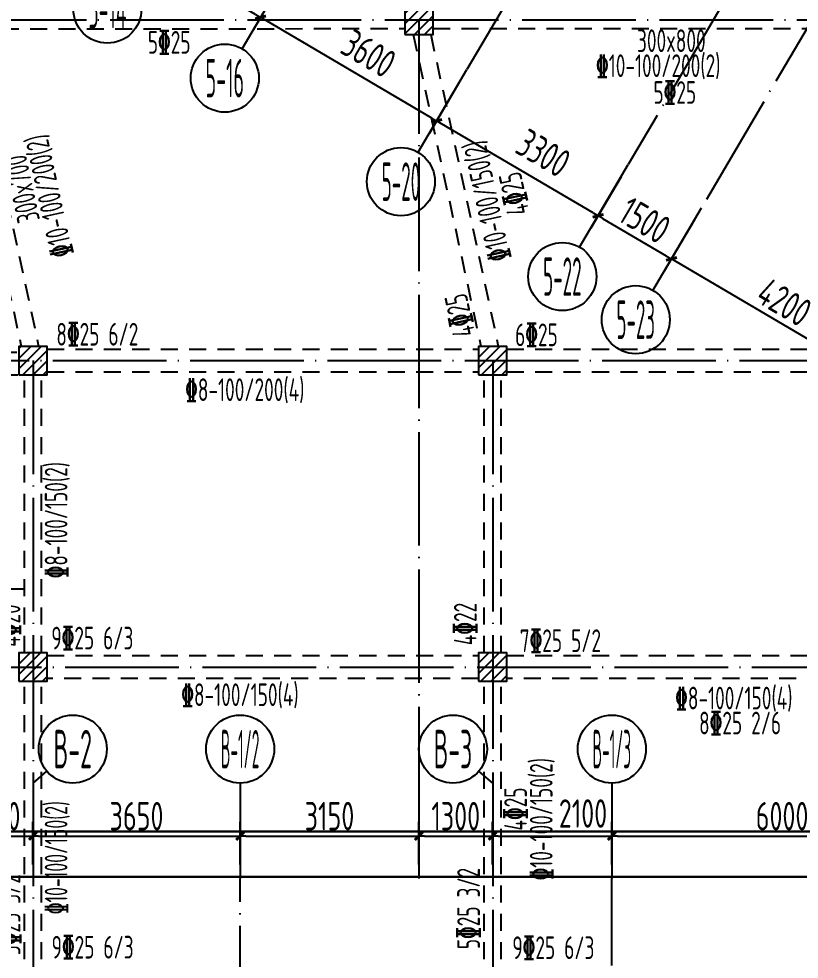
# Model space of a CAD drawing. Header units: millimetres. Extents: x 64473 to 386235, y 427387 to 703525.
# Drawn here: x 202196 to 215947, y 583845 to 600420 of the extents above; entities that cross this region are included whole.
import ezdxf
from ezdxf.enums import TextEntityAlignment as Align

# ---------------------------------------------------------------- set-up
doc = ezdxf.new("R2010")
doc.units = ezdxf.units.MM
doc.header["$LTSCALE"] = 100
doc.header["$PDMODE"] = 35
doc.header["$PDSIZE"] = 200
doc.linetypes.add('3', pattern=[5, 3, -2])
doc.linetypes.add('DOTE', pattern=[2.42, 2, -0.2, 0.02, -0.2])
for name, color, linetype in [('B-TEXT', 7, 'Continuous'), ('COLU', 7, 'Continuous'), ('h后浇带', 51, 'Continuous'), ('h斜线-柱', 7, 'Continuous'), ('L-AXIS', 3, 'Continuous'), ('L-dote', 253, 'DOTE'), ('垂直标注', 31, 'Continuous'), ('垂直钢筋', 27, 'Continuous'), ('梁虚线', 4, '3'), ('水平钢筋', 30, 'Continuous')]:
    doc.layers.add(name, color=color, linetype=linetype)
doc.styles.add('_TCH_AXIS', font='tssdeng.shx', dxfattribs={"width": 0.7, "bigfont": 'tssdchn.shx'})
doc.styles.add('COMPLEX', font='tssdeng.shx', dxfattribs={"width": 0.7, "bigfont": 'tssdchn.shx'})
doc.styles.get("Standard").update_dxf_attribs({"font": 'tssdeng.shx', "width": 0.7, "bigfont": 'tssdchn.shx'})
doc.styles.add('TSSD_Dimension', font='Tssdeng.shx', dxfattribs={"width": 0.7, "bigfont": 'tssdchn.shx'})
doc.dimstyles.new('TSSD_100_100$0', dxfattribs={"dimtxt": 300, "dimasz": 100, "dimexe": 250, "dimexo": 250, "dimgap": 100, "dimtad": 1, "dimdec": 0, "dimzin": 0, "dimdsep": 46, "dimtxsty": 'TSSD_Dimension', "dimblk": '_tsdbk', "dimblk1": '_tsdbk', "dimblk2": '_tsdbk', "dimsah": 1, "dimcen": 0, "dimclrt": 7, "dimadec": 0, "dimazin": 0, "dimtfac": 1, "dimtdec": 0, "dimtix": 1, "dimtmove": 2, "dimatfit": 3, "dimldrblk": '_tsdbk', "dimfxl": 1, "dimtolj": 1, "dimtzin": 0, "dimarcsym": 0})
pattern_1 = [(45, (-467527.32, -323147.44), (-89.802561, 89.802561), [])]

# ---------------------------------------------------------------- blocks, each defined once
blk = doc.blocks.new('_tsdbk')
blk.add_line((-1, 0), (0, 0))
at = {"const_width": 0.5}
blk.add_lwpolyline([(-0.7, -0.7), (0.7, 0.7)], dxfattribs=at)
blk = doc.blocks.new('*D210')
at = {"layer": 'Defpoints', "color": 0}
for p in [(210546, 586016), (209246, 585265), (210546, 585265)]:
    blk.add_point(p, dxfattribs=at)
at = {"layer": 'L-AXIS', "color": 0, "lineweight": -2}
for p, q in [((209246, 585515), (209246, 586266)), ((210546, 585515), (210546, 586266)), ((209346, 586016), (210446, 586016))]:
    blk.add_line(p, q, dxfattribs=at)
at = {"layer": 'L-AXIS', "color": 0, "lineweight": -2, "xscale": 100, "yscale": 100, "zscale": 100, "rotation": 180}
blk.add_blockref('_tsdbk', (209246, 586016), dxfattribs=at)
at = {"layer": 'L-AXIS', "color": 0, "lineweight": -2, "xscale": 100, "yscale": 100, "zscale": 100}
blk.add_blockref('_tsdbk', (210546, 586016), dxfattribs=at)
at = {"layer": 'L-AXIS', "color": 7, "insert": (209896, 586366), "char_height": 500, "attachment_point": 5, "style": 'TSSD_Dimension'}
blk.add_mtext('\\A1;1300', dxfattribs=at)
blk = doc.blocks.new('*D213')
at = {"layer": 'Defpoints', "color": 0}
for p in [(206987, 601348), (206456, 600445), (210090, 599524)]:
    blk.add_point(p, dxfattribs=at)
at = {"layer": 'L-AXIS', "color": 0, "lineweight": -2}
for p, q in [((206860, 601133), (206329, 600230)), ((209473, 598671), (206542, 600394)), ((209963, 599308), (209432, 598405))]:
    blk.add_line(p, q, dxfattribs=at)
at = {"layer": 'L-AXIS', "color": 0, "lineweight": -2, "xscale": 100, "yscale": 100, "zscale": 100}
for p, rotation in [((206456, 600445), 149.5453717276177), ((209559, 598620), 329.5453717276177)]:
    blk.add_blockref('_tsdbk', p, dxfattribs=dict(at, rotation=rotation))
at = {"layer": 'L-AXIS', "color": 7, "insert": (208362, 599810), "char_height": 500, "attachment_point": 5, "rotation": 329.5454, "style": 'TSSD_Dimension'}
blk.add_mtext('\\A1;3600', dxfattribs=at)
blk = doc.blocks.new('*D228')
at = {"layer": 'Defpoints', "color": 0}
for p in [(202446, 586016), (201146, 585265), (202446, 585265)]:
    blk.add_point(p, dxfattribs=at)
at = {"layer": 'L-AXIS', "color": 0, "lineweight": -2}
for p, q in [((201146, 585515), (201146, 586266)), ((202446, 585515), (202446, 586266)), ((201246, 586016), (202346, 586016))]:
    blk.add_line(p, q, dxfattribs=at)
at = {"layer": 'L-AXIS', "color": 0, "lineweight": -2, "xscale": 100, "yscale": 100, "zscale": 100, "rotation": 180}
blk.add_blockref('_tsdbk', (201146, 586016), dxfattribs=at)
at = {"layer": 'L-AXIS', "color": 0, "lineweight": -2, "xscale": 100, "yscale": 100, "zscale": 100}
blk.add_blockref('_tsdbk', (202446, 586016), dxfattribs=at)
at = {"layer": 'L-AXIS', "color": 7, "insert": (201796, 586366), "char_height": 500, "attachment_point": 5, "style": 'TSSD_Dimension'}
blk.add_mtext('\\A1;1300', dxfattribs=at)
blk = doc.blocks.new('*D230')
at = {"layer": 'Defpoints', "color": 0}
for p in [(209246, 586016), (206096, 585265), (209246, 585265)]:
    blk.add_point(p, dxfattribs=at)
at = {"layer": 'L-AXIS', "color": 0, "lineweight": -2}
for p, q in [((206096, 585515), (206096, 586266)), ((209246, 585515), (209246, 586266)), ((206196, 586016), (209146, 586016))]:
    blk.add_line(p, q, dxfattribs=at)
at = {"layer": 'L-AXIS', "color": 0, "lineweight": -2, "xscale": 100, "yscale": 100, "zscale": 100, "rotation": 180}
blk.add_blockref('_tsdbk', (206096, 586016), dxfattribs=at)
at = {"layer": 'L-AXIS', "color": 0, "lineweight": -2, "xscale": 100, "yscale": 100, "zscale": 100}
blk.add_blockref('_tsdbk', (209246, 586016), dxfattribs=at)
at = {"layer": 'L-AXIS', "color": 7, "insert": (207671, 586366), "char_height": 500, "attachment_point": 5, "style": 'TSSD_Dimension'}
blk.add_mtext('\\A1;3150', dxfattribs=at)
blk = doc.blocks.new('*D231')
at = {"layer": 'Defpoints', "color": 0}
for p in [(206096, 586016), (202446, 585265), (206096, 585265)]:
    blk.add_point(p, dxfattribs=at)
at = {"layer": 'L-AXIS', "color": 0, "lineweight": -2}
for p, q in [((202446, 585515), (202446, 586266)), ((206096, 585515), (206096, 586266)), ((202546, 586016), (205996, 586016))]:
    blk.add_line(p, q, dxfattribs=at)
at = {"layer": 'L-AXIS', "color": 0, "lineweight": -2, "xscale": 100, "yscale": 100, "zscale": 100, "rotation": 180}
blk.add_blockref('_tsdbk', (202446, 586016), dxfattribs=at)
at = {"layer": 'L-AXIS', "color": 0, "lineweight": -2, "xscale": 100, "yscale": 100, "zscale": 100}
blk.add_blockref('_tsdbk', (206096, 586016), dxfattribs=at)
at = {"layer": 'L-AXIS', "color": 7, "insert": (204271, 586366), "char_height": 500, "attachment_point": 5, "style": 'TSSD_Dimension'}
blk.add_mtext('\\A1;3650', dxfattribs=at)
blk = doc.blocks.new('_AXISO')
blk.add_circle((0, 0), 0.5)
at = {"layer": 'B-TEXT', "style": 'COMPLEX', "width": 1.450893}
blk.add_attdef('A', text='', height=0.56, dxfattribs=at).set_placement((0.249375, -0.28), (0.749375, -0.28), align=Align.FIT)
blk = doc.blocks.new('*D237')
at = {"layer": 'Defpoints', "color": 0}
for p in [(204918, 602565), (204387, 601662), (206987, 601348)]:
    blk.add_point(p, dxfattribs=at)
at = {"layer": 'L-AXIS', "color": 0, "lineweight": -2}
for p, q in [((204791, 602349), (204260, 601446)), ((206370, 600496), (204473, 601611)), ((206860, 601133), (206329, 600230))]:
    blk.add_line(p, q, dxfattribs=at)
at = {"layer": 'L-AXIS', "color": 0, "lineweight": -2, "xscale": 100, "yscale": 100, "zscale": 100}
for p, rotation in [((204387, 601662), 149.5453717276177), ((206456, 600445), 329.5453717276177)]:
    blk.add_blockref('_tsdbk', p, dxfattribs=dict(at, rotation=rotation))
at = {"layer": 'L-AXIS', "color": 7, "insert": (205607, 601518), "char_height": 500, "attachment_point": 5, "rotation": 329.5454, "style": 'TSSD_Dimension'}
blk.add_mtext('\\A1;2400', dxfattribs=at)
blk = doc.blocks.new('*D281')
at = {"layer": 'Defpoints', "color": 0}
for p in [(218646, 586016), (212646, 585265), (218646, 585265)]:
    blk.add_point(p, dxfattribs=at)
at = {"layer": 'L-AXIS', "color": 0, "lineweight": -2}
for p, q in [((212646, 585515), (212646, 586266)), ((218646, 585515), (218646, 586266)), ((212746, 586016), (218546, 586016))]:
    blk.add_line(p, q, dxfattribs=at)
at = {"layer": 'L-AXIS', "color": 0, "lineweight": -2, "xscale": 100, "yscale": 100, "zscale": 100, "rotation": 180}
blk.add_blockref('_tsdbk', (212646, 586016), dxfattribs=at)
at = {"layer": 'L-AXIS', "color": 0, "lineweight": -2, "xscale": 100, "yscale": 100, "zscale": 100}
blk.add_blockref('_tsdbk', (218646, 586016), dxfattribs=at)
at = {"layer": 'L-AXIS', "color": 7, "insert": (215646, 586366), "char_height": 500, "attachment_point": 5, "style": 'TSSD_Dimension'}
blk.add_mtext('\\A1;6000', dxfattribs=at)
blk = doc.blocks.new('*D282')
at = {"layer": 'Defpoints', "color": 0}
for p in [(212646, 586016), (210546, 585265), (212646, 585265)]:
    blk.add_point(p, dxfattribs=at)
at = {"layer": 'L-AXIS', "color": 0, "lineweight": -2}
for p, q in [((210546, 585515), (210546, 586266)), ((212646, 585515), (212646, 586266)), ((210646, 586016), (212546, 586016))]:
    blk.add_line(p, q, dxfattribs=at)
at = {"layer": 'L-AXIS', "color": 0, "lineweight": -2, "xscale": 100, "yscale": 100, "zscale": 100, "rotation": 180}
blk.add_blockref('_tsdbk', (210546, 586016), dxfattribs=at)
at = {"layer": 'L-AXIS', "color": 0, "lineweight": -2, "xscale": 100, "yscale": 100, "zscale": 100}
blk.add_blockref('_tsdbk', (212646, 586016), dxfattribs=at)
at = {"layer": 'L-AXIS', "color": 7, "insert": (212138, 586412), "char_height": 500, "attachment_point": 5, "style": 'TSSD_Dimension'}
blk.add_mtext('\\A1;2100', dxfattribs=at)
blk = doc.blocks.new('*D284')
at = {"layer": 'Defpoints', "color": 0}
for p in [(214228, 597091), (213697, 596188), (217848, 594962)]:
    blk.add_point(p, dxfattribs=at)
at = {"layer": 'L-AXIS', "color": 0, "lineweight": -2}
for p, q in [((214101, 596875), (213570, 595972)), ((217231, 594109), (213783, 596137)), ((217722, 594746), (217191, 593843))]:
    blk.add_line(p, q, dxfattribs=at)
at = {"layer": 'L-AXIS', "color": 0, "lineweight": -2, "xscale": 100, "yscale": 100, "zscale": 100}
for p, rotation in [((213697, 596188), 149.5453717276177), ((217317, 594059), 329.5453717276177)]:
    blk.add_blockref('_tsdbk', p, dxfattribs=dict(at, rotation=rotation))
at = {"layer": 'L-AXIS', "color": 7, "insert": (215685, 595425), "char_height": 500, "attachment_point": 5, "rotation": 329.5454, "style": 'TSSD_Dimension'}
blk.add_mtext('\\A1;4200', dxfattribs=at)
blk = doc.blocks.new('*D285')
at = {"layer": 'Defpoints', "color": 0}
for p in [(210090, 599524), (209559, 598620), (212935, 597851)]:
    blk.add_point(p, dxfattribs=at)
at = {"layer": 'L-AXIS', "color": 0, "lineweight": -2}
for p, q in [((209963, 599308), (209432, 598405)), ((212318, 596999), (209645, 598570)), ((212808, 597635), (212277, 596732))]:
    blk.add_line(p, q, dxfattribs=at)
at = {"layer": 'L-AXIS', "color": 0, "lineweight": -2, "xscale": 100, "yscale": 100, "zscale": 100}
for p, rotation in [((209559, 598620), 149.5453717276177), ((212404, 596948), 329.5453717276177)]:
    blk.add_blockref('_tsdbk', p, dxfattribs=dict(at, rotation=rotation))
at = {"layer": 'L-AXIS', "color": 7, "insert": (211440, 598054), "char_height": 500, "attachment_point": 5, "rotation": 329.5454, "style": 'TSSD_Dimension'}
blk.add_mtext('\\A1;3300', dxfattribs=at)
blk = doc.blocks.new('*D286')
at = {"layer": 'Defpoints', "color": 0}
for p in [(212935, 597851), (214228, 597091), (212404, 596948)]:
    blk.add_point(p, dxfattribs=at)
at = {"layer": 'L-AXIS', "color": 0, "lineweight": -2}
for p, q in [((212808, 597635), (212277, 596732)), ((213611, 596238), (212490, 596897)), ((214101, 596875), (213570, 595972))]:
    blk.add_line(p, q, dxfattribs=at)
at = {"layer": 'L-AXIS', "color": 0, "lineweight": -2, "xscale": 100, "yscale": 100, "zscale": 100}
for p, rotation in [((212404, 596948), 149.5453717276177), ((213697, 596188), 329.5453717276177)]:
    blk.add_blockref('_tsdbk', p, dxfattribs=dict(at, rotation=rotation))
at = {"layer": 'L-AXIS', "color": 7, "insert": (213228, 596869), "char_height": 500, "attachment_point": 5, "rotation": 329.5454, "style": 'TSSD_Dimension'}
blk.add_mtext('\\A1;1500', dxfattribs=at)
blk = doc.blocks.new('后浇带现场')
at = {"color": 6, "lineweight": 30}
for points in [[(662200, 674230), (718557, 674230), (718557, 624270), (707583, 624270), (707286, 620897), (700215, 616964), (698139, 620873), (664797, 619534)], [(662200, 673430), (717757, 673430), (717757, 625070), (706851, 625070), (706526, 621390), (700538, 618060), (698609, 621692), (664765, 620333)]]:
    blk.add_lwpolyline(points, dxfattribs=at)
at = {"layer": 'h后浇带', "color": 1}
for p, q in [((662168, 674230), (787754, 674230)), ((662200, 673430), (787536, 673430))]:
    blk.add_line(p, q, dxfattribs=at)

msp = doc.modelspace()

# ---------------------------------------------------------------- hatches: boundary and pattern name
at = {"layer": 'h斜线-柱'}
h = msp.add_hatch(dxfattribs=at)
h.set_pattern_fill('ANSI31', color=256, scale=40, style=0)
h.set_pattern_definition(pattern_1)
h.paths.add_polyline_path([(208996.5, 600144.7), (209496.5, 600144.7), (209496.5, 600644.7), (208996.5, 600644.7)])
h = msp.add_hatch(dxfattribs=at)
h.set_pattern_fill('ANSI31', color=256, scale=40, style=0)
h.set_pattern_definition(pattern_1)
h.paths.add_polyline_path([(202196.5, 594144.7), (202696.5, 594144.7), (202696.5, 594644.7), (202196.5, 594644.7)])
h = msp.add_hatch(dxfattribs=at)
h.set_pattern_fill('ANSI31', color=256, scale=40, style=0)
h.set_pattern_definition(pattern_1)
h.paths.add_polyline_path([(210296.5, 594144.7), (210796.5, 594144.7), (210796.5, 594644.7), (210296.5, 594644.7)])
h = msp.add_hatch(dxfattribs=at)
h.set_pattern_fill('ANSI31', color=256, scale=40, style=0)
h.set_pattern_definition(pattern_1)
h.paths.add_polyline_path([(202196.5, 588744.7), (202696.5, 588744.7), (202696.5, 589244.7), (202196.5, 589244.7)])
h = msp.add_hatch(dxfattribs=at)
h.set_pattern_fill('ANSI31', color=256, scale=40, style=0)
h.set_pattern_definition(pattern_1)
h.paths.add_polyline_path([(210296.5, 588744.7), (210796.5, 588744.7), (210796.5, 589244.7), (210296.5, 589244.7)])

# ---------------------------------------------------------------- linework, layer by layer
at = {"layer": 'COLU'}
for points in [[(208996.5, 600144.7), (209496.5, 600144.7), (209496.5, 600644.7), (208996.5, 600644.7)], [(202196.5, 594144.7), (202696.5, 594144.7), (202696.5, 594644.7), (202196.5, 594644.7)], [(210296.5, 594144.7), (210796.5, 594144.7), (210796.5, 594644.7), (210296.5, 594644.7)], [(202196.5, 588744.7), (202696.5, 588744.7), (202696.5, 589244.7), (202196.5, 589244.7)], [(210296.5, 588744.7), (210796.5, 588744.7), (210796.5, 589244.7), (210296.5, 589244.7)]]:
    msp.add_lwpolyline(points, close=True, dxfattribs=at)
at = {"layer": 'L-AXIS'}
for p, q in [((206130.2, 599891.4), (206986.8, 601348.2)), ((209233.6, 598066.7), (210090.1, 599523.5)), ((212078.3, 596394.1), (212934.8, 597850.9)), ((213371.3, 595633.8), (214227.9, 597090.6)), ((202446.5, 586948.1), (202690.9, 587157.6)), ((210546.5, 586948.1), (210302, 587157.6)), ((202446.5, 586948.1), (202446.5, 585264.6)), ((206096.5, 586948.1), (206096.5, 585264.6)), ((209246.5, 586948.1), (209246.5, 585264.6)), ((210546.5, 586948.1), (210546.5, 585264.6)), ((212646.5, 586948.1), (212646.5, 585264.6))]:
    msp.add_line(p, q, dxfattribs=at)
at = {"layer": 'L-dote', "ltscale": 10}
for p, q in [((227591.7, 619819), (214227.9, 597090.6)), ((218348.6, 607058.4), (212934.8, 597850.9)), ((213223.1, 604851.9), (210090.1, 599523.5)), ((234846.5, 600394.7), (192877, 600394.7)), ((209246.5, 600394.7), (209246.5, 585264.6)), ((193117.8, 594394.7), (306846.5, 594394.7)), ((202446.5, 594394.7), (202446.5, 583594.7)), ((210546.5, 594394.7), (210546.5, 572194.7)), ((193334.6, 588994.7), (307651.9, 588994.7)), ((206096.5, 577594.7), (206096.5, 585264.6)), ((212646.5, 566794.7), (212646.5, 585264.6))]:
    msp.add_line(p, q, dxfattribs=at)
at = {"layer": '垂直标注'}
msp.add_line((199904.4, 590373.9), (202296.5, 590373.9), dxfattribs=at)
at = {"layer": '梁虚线'}
for p, q in [((201396.5, 600244.8), (208996.6, 600246.6)), ((209496.6, 600246.7), (218396.6, 600247.8)), ((201047.2, 600144.7), (202238.8, 594644.7)), ((201354.1, 600144.7), (202545.8, 594644.7)), ((209147.7, 600144.7), (210338.9, 594644.7)), ((209454.7, 600144.7), (210645.8, 594644.7)), ((202696.5, 594594.7), (210296.5, 594594.7)), ((210796.5, 594594.7), (218397, 594594.7)), ((193362, 594544.7), (202196.5, 594544.7)), ((193378.1, 594144.7), (202196.5, 594144.7)), ((202296.5, 589244.7), (202296.5, 594144.7)), ((202596.5, 589244.7), (202596.5, 594144.7)), ((202696.5, 594194.7), (210296.5, 594194.7)), ((210396.5, 589244.7), (210396.5, 594144.7)), ((210696.5, 589244.7), (210696.5, 594144.7)), ((210796.5, 594194.7), (218397, 594194.7)), ((202696.5, 589194.7), (210296.5, 589194.7)), ((210796.5, 589194.7), (218396.4, 589194.7)), ((210296.5, 588794.7), (202696.5, 588794.7)), ((218396.4, 588794.7), (210796.5, 588794.7)), ((202296.5, 583844.7), (202296.5, 588744.7)), ((202596.5, 583844.7), (202596.5, 588744.7)), ((210396.5, 583844.7), (210396.5, 588744.7)), ((210696.5, 583844.7), (210696.5, 588744.7))]:
    msp.add_line(p, q, dxfattribs=at)

# ---------------------------------------------------------------- block references
at = {"color": 3, "lineweight": 30}
msp.add_blockref('后浇带现场', (-480910.3, -88135.4), dxfattribs=at)
at = {"layer": 'L-AXIS'}
ref = msp.add_blockref('_AXISO', (203757.3, 600590.6), dxfattribs=dict(at, xscale=1199.999999999997, yscale=1200, zscale=1200, rotation=359.999645787379))
ref.add_attrib('A', '5-14', dxfattribs={"color": 7, "height": 678.82, "rotation": 359.99965, "style": '_TCH_AXIS', "width": 0.272727}).set_placement((203417.8, 600251.2), (204096.7, 600251.2), align=Align.FIT)
ref = msp.add_blockref('_AXISO', (205826.1, 599374.2), dxfattribs=dict(at, xscale=1199.999999999997, yscale=1200, zscale=1200, rotation=359.999645787379))
ref.add_attrib('A', '5-16', dxfattribs={"color": 7, "height": 678.82, "rotation": 359.99965, "style": '_TCH_AXIS', "width": 0.28}).set_placement((205486.7, 599034.8), (206165.5, 599034.8), align=Align.FIT)
ref = msp.add_blockref('_AXISO', (208929.4, 597549.5), dxfattribs=dict(at, xscale=1199.999999999997, yscale=1200, zscale=1200, rotation=359.999645787379))
ref.add_attrib('A', '5-20', dxfattribs={"color": 7, "height": 678.82, "rotation": 359.99965, "style": '_TCH_AXIS', "width": 0.2625}).set_placement((208590, 597210.1), (209268.9, 597210.1), align=Align.FIT)
ref = msp.add_blockref('_AXISO', (211774.1, 595876.9), dxfattribs=dict(at, xscale=1199.999999999997, yscale=1200, zscale=1200, rotation=359.999645787379))
ref.add_attrib('A', '5-22', dxfattribs={"color": 7, "height": 678.82, "rotation": 359.99965, "style": '_TCH_AXIS', "width": 0.2625}).set_placement((211434.7, 595537.5), (212113.6, 595537.5), align=Align.FIT)
ref = msp.add_blockref('_AXISO', (213067.2, 595116.6), dxfattribs=dict(at, xscale=1199.999999999997, yscale=1200, zscale=1200, rotation=359.999645787379))
ref.add_attrib('A', '5-23', dxfattribs={"color": 7, "height": 678.82, "rotation": 359.99965, "style": '_TCH_AXIS', "width": 0.2625}).set_placement((212727.8, 594777.2), (213406.6, 594777.2), align=Align.FIT)
ref = msp.add_blockref('_AXISO', (203146.5, 587548.1), dxfattribs=dict(at, xscale=1199.999999999997, yscale=1200, zscale=1200, rotation=359.9996457873818))
ref.add_attrib('A', 'B-2', dxfattribs={"color": 7, "height": 678.82, "rotation": 359.99965, "style": '_TCH_AXIS', "width": 0.33871}).set_placement((202807.1, 587208.7), (203485.9, 587208.7), align=Align.FIT)
ref = msp.add_blockref('_AXISO', (206096.5, 587548.1), dxfattribs=dict(at, xscale=1199.999999999997, yscale=1200, zscale=1200, rotation=359.9996457873818))
ref.add_attrib('A', 'B-1/2', dxfattribs={"color": 7, "height": 678.82, "rotation": 359.99965, "style": '_TCH_AXIS', "width": 0.212121}).set_placement((205757.1, 587208.7), (206435.9, 587208.7), align=Align.FIT)
ref = msp.add_blockref('_AXISO', (209846.5, 587548.1), dxfattribs=dict(at, xscale=1199.999999999997, yscale=1200, zscale=1200, rotation=359.9996457873818))
ref.add_attrib('A', 'B-3', dxfattribs={"color": 7, "height": 678.82, "rotation": 359.99965, "style": '_TCH_AXIS', "width": 0.33871}).set_placement((209507.1, 587208.7), (210185.9, 587208.7), align=Align.FIT)
ref = msp.add_blockref('_AXISO', (212646.5, 587548.1), dxfattribs=dict(at, xscale=1199.999999999997, yscale=1200, zscale=1200, rotation=359.9996457873818))
ref.add_attrib('A', 'B-1/3', dxfattribs={"color": 7, "height": 678.82, "rotation": 359.99965, "style": '_TCH_AXIS', "width": 0.212121}).set_placement((212307.1, 587208.7), (212985.9, 587208.7), align=Align.FIT)

# ---------------------------------------------------------------- texts
at = {"layer": '垂直钢筋', "color": 0, "width": 0.65}
for s, rotation, p in [('%%13210-100/200(2)', 102.22512, (203155.2, 596266.7)), ('%%13210-100/150(2)', 102.2199, (210867, 596194.1)), ('300x700', 102.22512, (202572.4, 596878.3)), ('4%%13325', 102.2199, (211198.1, 597005.4)), ('4%%13325', 102.2199, (210243.3, 594861.4)), ('%%1328-100/150(2)', 90, (203053.8, 590557.6)), ('4%%13320', 90, (202222.6, 589351.3)), ('5%%13325 3/2', 90, (202224.4, 583911.1))]:
    msp.add_text(s, height=400, rotation=rotation, dxfattribs=at).set_placement(p)
at = {"layer": '垂直钢筋', "color": 1}
for s, width, p in [('4%%13322', 0.65, (210263.8, 589378.9)), ('%%13210-100/150(2)', 0.65, (211601.7, 585233.4)), ('4%%13325', 0.65, (211149.6, 586112.1)), ('%%13210-100/150(2)', 0.6, (203053.8, 584639)), ('5%%13325 3/2', 0.65, (210321.9, 584021.2))]:
    msp.add_text(s, height=400, rotation=90, dxfattribs=dict(at, width=width)).set_placement(p)
at = {"layer": '水平钢筋', "color": 0, "width": 0.65}
for s, rotation, p in [('5%%13325', 0.0138, (204470, 599805.2)), ('300x800', 0.00688, (213089.7, 599833.7)), ('%%13210-100/200(2)', 0.00688, (212368.6, 599393.6)), ('5%%13325', 0.0138, (213379.1, 598921.3))]:
    msp.add_text(s, height=400, rotation=rotation, dxfattribs=at).set_placement(p)
for s, p in [('8%%13325 6/2', (202857.4, 594660)), ('6%%13325', (210941.8, 594649.9)), ('%%1328-100/200(4)', (205128.1, 593683.1)), ('9%%13325 6/3', (202769.5, 589304.8)), ('%%1328-100/150(4)', (205059.9, 588306.7))]:
    msp.add_text(s, height=400, dxfattribs=at).set_placement(p)
at = {"layer": '水平钢筋', "color": 1, "width": 0.65}
for s, p in [('7%%13325 5/2', (211023.6, 589258.8)), ('%%1328-100/150(4)', (213762.8, 588247.4)), ('8%%13325 2/6', (214183.4, 587807.4)), ('9%%13325 6/3', (202774, 583856.2)), ('9%%13325 6/3', (210893.3, 583847.2))]:
    msp.add_text(s, height=400, dxfattribs=at).set_placement(p)

# ---------------------------------------------------------------- dimensions: what is measured, and where the dimension line sits
at = {"layer": 'L-AXIS'}
for base, p1, p2, picture, middle in [((204387, 601661.6), (206986.8, 601348.2), (204918, 602564.7), '*D237', (205607.5, 601517.8)), ((206455.8, 600445.1), (210090.1, 599523.5), (206986.8, 601348.2), '*D213', (208361.7, 599809.6)), ((209559.2, 598620.5), (212934.8, 597850.9), (210090.1, 599523.5), '*D285', (211440.5, 598053.7))]:
    dim = msp.add_linear_dim(base=base, p1=p1, p2=p2, angle=149.54537, dimstyle='TSSD_100_100$0', override={"dimtxt": 500}, dxfattribs=at)
    dim.commit()
    dim.dimension.update_dxf_attribs({"geometry": picture, "text_midpoint": middle, "dimtype": 160})
for base, p1, p2, picture, middle in [((212403.9, 596947.8), (214227.9, 597090.6), (212934.8, 597850.9), '*D286', (213227.8, 596869.4)), ((213696.9, 596187.6), (217848.4, 594961.8), (214227.9, 597090.6), '*D284', (215684.6, 595424.9))]:
    dim = msp.add_linear_dim(base=base, p1=p1, p2=p2, angle=149.54537, dimstyle='TSSD_100_100$0', override={"dimtxt": 500}, dxfattribs=at)
    dim.commit()
    dim.dimension.update_dxf_attribs({"geometry": picture, "text_midpoint": middle})
for base, p1, p2, picture, middle in [((202446.5, 586016.3), (201146.5, 585264.6), (202446.5, 585264.6), '*D228', (201796.5, 586366.3)), ((206096.5, 586016.3), (202446.5, 585264.6), (206096.5, 585264.6), '*D231', (204271.5, 586366.3)), ((209246.5, 586016.3), (206096.5, 585264.6), (209246.5, 585264.6), '*D230', (207671.5, 586366.3)), ((210546.5, 586016.3), (209246.5, 585264.6), (210546.5, 585264.6), '*D210', (209896.5, 586366.3)), ((218646.5, 586016.3), (212646.5, 585264.6), (218646.5, 585264.6), '*D281', (215646.5, 586366.3))]:
    dim = msp.add_linear_dim(base=base, p1=p1, p2=p2, dimstyle='TSSD_100_100$0', override={"dimtxt": 500}, dxfattribs=at)
    dim.commit()
    dim.dimension.update_dxf_attribs({"geometry": picture, "text_midpoint": middle})
dim = msp.add_linear_dim(base=(212646.5, 586016.3), p1=(210546.5, 585264.6), p2=(212646.5, 585264.6), dimstyle='TSSD_100_100$0', override={"dimtxt": 500}, dxfattribs=at)
dim.commit()
dim.dimension.update_dxf_attribs({"geometry": '*D282', "text_midpoint": (212137.6, 586412.1), "dimtype": 160})

doc.saveas('drawing.dxf')
